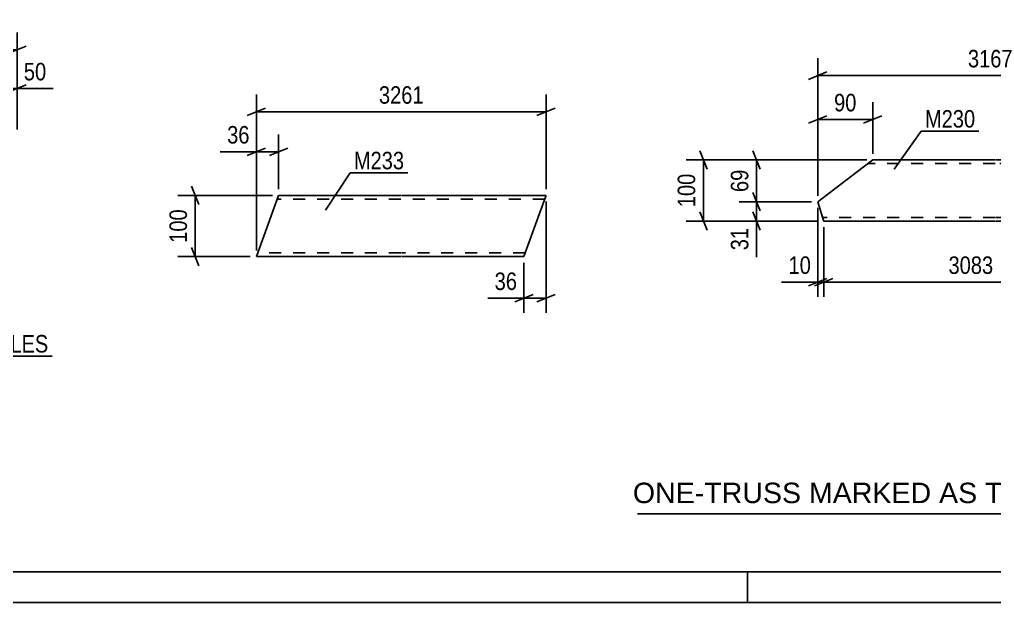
# Model space of a CAD drawing. Header units: millimetres. Extents: x 0 to 841, y 0 to 594.
# Drawn here: x 301.9 to 461.4, y 0 to 95.3 of the extents above; entities that cross this region are included whole.
import ezdxf

# ---------------------------------------------------------------- set-up
doc = ezdxf.new("R2010")
doc.units = ezdxf.units.MM
doc.linetypes.add('DXK_LINE_DOT2', pattern=[3.9198, 1.9599, -1.9599])
doc.styles.add('Arial', font='arial.ttf', dxfattribs={"height": 0.2})
doc.styles.add('Arial Narrow', font='ARIALN.TTF', dxfattribs={"height": 0.2})

# ---------------------------------------------------------------- blocks, each defined once
blk = doc.blocks.new('Unknown-248143587-1133')
at = {"color": 5, "linetype": 'Continuous'}
for p, q in [((5, 5), (836, 5)), ((421, 0), (421, 5)), ((0, 0), (841, 0))]:
    blk.add_line(p, q, dxfattribs=at)
blk = doc.blocks.new('Part-248143587-19136 - 19134')
at = {"color": 2, "linetype": 'Continuous'}
for p, q in [((344.32, 66.57), (340.68, 56.57)), ((364.32, 66.57), (344.32, 66.57)), ((388.06, 66.57), (364.42, 66.57)), ((388.03, 66.47), (384.42, 56.57)), ((388.06, 66.57), (388.03, 66.47)), ((364.32, 56.57), (340.68, 56.57)), ((384.42, 56.57), (364.42, 56.57))]:
    blk.add_line(p, q, dxfattribs=at)
at = {"color": 7, "linetype": 'DXK_LINE_DOT2'}
for p, q in [((364.32, 65.97), (344.1, 65.97)), ((387.84, 65.97), (364.42, 65.97)), ((340.9, 57.17), (340.92, 57.21)), ((364.32, 57.17), (340.9, 57.17)), ((384.64, 57.17), (364.42, 57.17)), ((384.64, 57.17), (384.66, 57.21))]:
    blk.add_line(p, q, dxfattribs=at)
blk = doc.blocks.new('Part-248143587-19152 - 19151')
at = {"color": 2, "linetype": 'Continuous'}
for p, q in [((441.47, 72.38), (439.89, 71.18)), ((461.47, 72.38), (441.47, 72.38)), ((487.54, 72.38), (461.57, 72.38)), ((487.54, 72.38), (487.57, 72.29)), ((487.57, 72.29), (488.91, 67.98)), ((439.89, 71.18), (432.47, 65.52)), ((488.91, 67.98), (481.57, 62.38)), ((433.08, 63.58), (432.47, 65.52)), ((433.42, 62.47), (433.08, 63.58)), ((433.45, 62.38), (433.42, 62.47)), ((433.45, 62.38), (461.47, 62.38)), ((461.57, 62.38), (481.57, 62.38))]:
    blk.add_line(p, q, dxfattribs=at)
at = {"color": 7, "linetype": 'DXK_LINE_DOT2'}
for p, q in [((441.47, 72.38), (440.49, 71.64)), ((461.47, 71.78), (440.68, 71.78)), ((487.72, 71.78), (461.57, 71.78)), ((433.08, 63.58), (433.34, 62.73)), ((461.47, 62.98), (433.27, 62.98)), ((482.35, 62.98), (461.57, 62.98))]:
    blk.add_line(p, q, dxfattribs=at)
blk = doc.blocks.new('StraightDimension-248143587-19364 - 19134')
at = {"color": 7, "linetype": 'Continuous'}
for p, q in [((330.08, 68.07), (331.28, 65.07)), ((343.32, 66.57), (327.83, 66.57)), ((330.68, 56.57), (330.68, 66.57)), ((331.28, 55.07), (330.08, 58.07)), ((339.68, 56.57), (327.83, 56.57))]:
    blk.add_line(p, q, dxfattribs=at)
at = {"color": 0}
blk.add_wipeout([(329.93, 64.91), (325.73, 64.91), (325.73, 58.22), (329.93, 58.22)], dxfattribs=at)
at = {"color": 3, "style": 'Arial Narrow'}
blk.add_text('100', height=2.863, rotation=90.0002, dxfattribs=at).set_placement((329.33, 58.82))
blk = doc.blocks.new('StraightDimension-248143587-19349 - 19134')
at = {"color": 7, "linetype": 'Continuous'}
for p, q in [((388.06, 65.57), (388.06, 47.35)), ((384.42, 55.57), (384.42, 47.35)), ((382.92, 49.15), (385.92, 50.35)), ((384.42, 49.75), (388.06, 49.75)), ((389.56, 50.35), (386.56, 49.15))]:
    blk.add_line(p, q, dxfattribs=at)
at = {"color": 0}
blk.add_wipeout([(383.9, 50.5), (383.9, 54.7), (379.04, 54.7), (379.04, 50.5)], dxfattribs=at)
at = {"color": 7, "linetype": 'Continuous'}
blk.add_line((384.42, 49.75), (378.52, 49.75), dxfattribs=at)
blk.add_line((384.42, 49.75), (378.52, 49.75), dxfattribs=at)
at = {"color": 3, "style": 'Arial Narrow'}
blk.add_text('36', height=2.863, dxfattribs=at).set_placement((379.64, 51.1))
blk = doc.blocks.new('StraightDimension-248143587-19370 - 19134')
at = {"color": 7, "linetype": 'Continuous'}
for p, q in [((340.68, 57.57), (340.68, 83.06)), ((388.06, 67.57), (388.06, 83.06)), ((342.18, 80.81), (339.18, 79.61)), ((340.68, 80.21), (388.06, 80.21)), ((386.56, 79.61), (389.56, 80.81))]:
    blk.add_line(p, q, dxfattribs=at)
at = {"color": 0}
blk.add_wipeout([(368.63, 80.96), (368.63, 85.16), (360.12, 85.16), (360.12, 80.96)], dxfattribs=at)
at = {"color": 3, "style": 'Arial Narrow'}
blk.add_text('3261', height=2.863, dxfattribs=at).set_placement((360.72, 81.56))
blk = doc.blocks.new('StraightDimension-248143587-19354 - 19134')
at = {"color": 7, "linetype": 'Continuous'}
for p, q in [((340.68, 57.57), (340.68, 76.55)), ((344.32, 67.57), (344.32, 76.55)), ((339.18, 73.1), (342.18, 74.3)), ((340.68, 73.7), (344.32, 73.7)), ((345.82, 74.3), (342.82, 73.1))]:
    blk.add_line(p, q, dxfattribs=at)
at = {"color": 0}
blk.add_wipeout([(340.16, 74.45), (340.16, 78.65), (335.3, 78.65), (335.3, 74.45)], dxfattribs=at)
at = {"color": 7, "linetype": 'Continuous'}
blk.add_line((340.68, 73.7), (334.78, 73.7), dxfattribs=at)
blk.add_line((340.68, 73.7), (334.78, 73.7), dxfattribs=at)
at = {"color": 3, "style": 'Arial Narrow'}
blk.add_text('36', height=2.863, dxfattribs=at).set_placement((335.9, 75.05))
blk = doc.blocks.new('StraightDimension-248143587-21064 - 19151')
at = {"color": 7, "linetype": 'Continuous'}
for p, q in [((433.45, 61.38), (433.45, 49.98)), ((481.57, 61.38), (481.57, 49.98)), ((434.95, 52.98), (431.95, 51.78)), ((480.07, 51.78), (483.07, 52.98)), ((433.45, 52.38), (481.57, 52.38))]:
    blk.add_line(p, q, dxfattribs=at)
at = {"color": 0}
blk.add_wipeout([(461.77, 53.13), (461.77, 57.33), (453.25, 57.33), (453.25, 53.13)], dxfattribs=at)
at = {"color": 3, "style": 'Arial Narrow'}
blk.add_text('3083', height=2.863, dxfattribs=at).set_placement((453.85, 53.73))
blk = doc.blocks.new('StraightDimension-248143587-19391 - 19151')
at = {"color": 7, "linetype": 'Continuous'}
for p, q in [((421.87, 67.02), (423.07, 64.02)), ((431.47, 65.52), (419.62, 65.52)), ((422.47, 62.38), (422.47, 65.52)), ((423.07, 60.88), (421.87, 63.88)), ((432.45, 62.38), (419.62, 62.38))]:
    blk.add_line(p, q, dxfattribs=at)
at = {"color": 0}
blk.add_wipeout([(421.72, 61.85), (417.52, 61.85), (417.52, 57), (421.72, 57)], dxfattribs=at)
at = {"color": 7, "linetype": 'Continuous'}
blk.add_line((422.47, 62.38), (422.47, 56.47), dxfattribs=at)
blk.add_line((422.47, 62.38), (422.47, 56.47), dxfattribs=at)
at = {"color": 3, "style": 'Arial Narrow'}
blk.add_text('31', height=2.863, rotation=90.0002, dxfattribs=at).set_placement((421.12, 57.6))
blk = doc.blocks.new('StraightDimension-248143587-19390 - 19151')
at = {"color": 7, "linetype": 'Continuous'}
for p, q in [((421.87, 73.88), (423.07, 70.88)), ((440.47, 72.38), (419.62, 72.38)), ((422.47, 65.52), (422.47, 72.38)), ((423.07, 64.02), (421.87, 67.02)), ((431.47, 65.52), (419.62, 65.52))]:
    blk.add_line(p, q, dxfattribs=at)
at = {"color": 0}
blk.add_wipeout([(421.72, 71.38), (417.52, 71.38), (417.52, 66.52), (421.72, 66.52)], dxfattribs=at)
at = {"color": 3, "style": 'Arial Narrow'}
blk.add_text('69', height=2.863, rotation=90.0002, dxfattribs=at).set_placement((421.12, 67.12))
blk = doc.blocks.new('StraightDimension-248143587-19386 - 19151')
at = {"color": 7, "linetype": 'Continuous'}
for p, q in [((432.47, 66.52), (432.47, 81.81)), ((441.47, 73.38), (441.47, 81.81)), ((430.97, 78.36), (433.97, 79.56)), ((432.47, 78.96), (441.47, 78.96)), ((442.97, 79.56), (439.97, 78.36))]:
    blk.add_line(p, q, dxfattribs=at)
at = {"color": 0}
blk.add_wipeout([(439.4, 79.71), (439.4, 83.91), (434.54, 83.91), (434.54, 79.71)], dxfattribs=at)
at = {"color": 3, "style": 'Arial Narrow'}
blk.add_text('90', height=2.863, dxfattribs=at).set_placement((435.14, 80.31))
blk = doc.blocks.new('StraightDimension-248143587-21024 - 19151')
at = {"color": 7, "linetype": 'Continuous'}
for p, q in [((413.18, 73.88), (414.38, 70.88)), ((440.47, 72.38), (410.93, 72.38)), ((413.78, 62.38), (413.78, 72.38)), ((414.38, 60.88), (413.18, 63.88)), ((432.45, 62.38), (410.93, 62.38))]:
    blk.add_line(p, q, dxfattribs=at)
at = {"color": 0}
blk.add_wipeout([(413.03, 70.72), (408.83, 70.72), (408.83, 64.04), (413.03, 64.04)], dxfattribs=at)
at = {"color": 3, "style": 'Arial Narrow'}
blk.add_text('100', height=2.863, rotation=90.0002, dxfattribs=at).set_placement((412.43, 64.64))
blk = doc.blocks.new('StraightDimension-248143587-21052 - 19151')
at = {"color": 7, "linetype": 'Continuous'}
for p, q in [((432.47, 66.52), (432.47, 89)), ((488.91, 68.98), (488.91, 89)), ((433.97, 86.75), (430.97, 85.55)), ((432.47, 86.15), (488.91, 86.15)), ((487.41, 85.55), (490.41, 86.75))]:
    blk.add_line(p, q, dxfattribs=at)
at = {"color": 0}
blk.add_wipeout([(464.95, 86.9), (464.95, 91.1), (456.43, 91.1), (456.43, 86.9)], dxfattribs=at)
at = {"color": 3, "style": 'Arial Narrow'}
blk.add_text('3167', height=2.863, dxfattribs=at).set_placement((457.03, 87.5))
blk = doc.blocks.new('StraightDimension-248143587-21065 - 19151')
at = {"color": 7, "linetype": 'Continuous'}
for p, q in [((432.47, 64.52), (432.47, 49.98)), ((433.45, 61.38), (433.45, 49.98)), ((430.97, 51.78), (433.97, 52.98)), ((434.95, 52.98), (431.95, 51.78)), ((432.47, 52.38), (433.45, 52.38))]:
    blk.add_line(p, q, dxfattribs=at)
at = {"color": 0}
blk.add_wipeout([(431.95, 53.13), (431.95, 57.33), (427.09, 57.33), (427.09, 53.13)], dxfattribs=at)
at = {"color": 7, "linetype": 'Continuous'}
blk.add_line((432.47, 52.38), (426.57, 52.38), dxfattribs=at)
blk.add_line((432.47, 52.38), (426.57, 52.38), dxfattribs=at)
at = {"color": 3, "style": 'Arial Narrow'}
blk.add_text('10', height=2.863, dxfattribs=at).set_placement((427.69, 53.73))
blk = doc.blocks.new('StraightDimension-248143587-19610 - 19287')
at = {"color": 7, "linetype": 'Continuous'}
for p, q in [((270.54, 77.37), (270.54, 93.23)), ((301.54, 77.37), (301.54, 93.23)), ((272.04, 90.98), (269.04, 89.78)), ((300.04, 89.78), (303.04, 90.98)), ((270.54, 90.38), (301.54, 90.38))]:
    blk.add_line(p, q, dxfattribs=at)
at = {"color": 0}
blk.add_wipeout([(289.38, 91.13), (289.38, 95.33), (282.7, 95.33), (282.7, 91.13)], dxfattribs=at)
at = {"color": 3, "style": 'Arial Narrow'}
blk.add_text('310', height=2.863, dxfattribs=at).set_placement((283.3, 91.73))
blk = doc.blocks.new('StraightDimension-248143587-20801 - 19287')
at = {"color": 7, "linetype": 'Continuous'}
for p, q in [((296.54, 72.37), (296.54, 86.88)), ((301.54, 77.37), (301.54, 86.88)), ((295.04, 83.43), (298.04, 84.63)), ((303.04, 84.63), (300.04, 83.43)), ((296.54, 84.03), (301.54, 84.03))]:
    blk.add_line(p, q, dxfattribs=at)
at = {"color": 0}
blk.add_wipeout([(306.92, 84.78), (306.92, 88.98), (302.06, 88.98), (302.06, 84.78)], dxfattribs=at)
at = {"color": 7, "linetype": 'Continuous'}
blk.add_line((301.54, 84.03), (307.44, 84.03), dxfattribs=at)
blk.add_line((301.54, 84.03), (307.44, 84.03), dxfattribs=at)
at = {"color": 3, "style": 'Arial Narrow'}
blk.add_text('50', height=2.863, dxfattribs=at).set_placement((302.66, 85.38))
blk = doc.blocks.new('Unknown-248143587-21403')
at = {"color": 7, "linetype": 'Continuous'}
blk.add_line((403, 14.5), (473, 14.5), dxfattribs=at)
at = {"color": 7, "style": 'Arial'}
blk.add_text('ONE-TRUSS MARKED AS TR725', height=3.3428, dxfattribs=at).set_placement((402.24, 16.25))
blk = doc.blocks.new('Mark-248143587-19625 - 19134')
at = {"color": 0}
blk.add_wipeout([(364.85, 70.84), (364.85, 73.84), (356.62, 73.84), (356.62, 70.84)], dxfattribs=at)
blk.add_wipeout([(364.85, 70.84), (364.85, 73.84), (356.62, 73.84), (356.62, 70.84)], dxfattribs=at)
at = {"color": 30, "linetype": 'Continuous'}
for p, q in [((351.96, 64.17), (356.02, 70.24)), ((356.02, 70.24), (365.45, 70.24))]:
    blk.add_line(p, q, dxfattribs=at)
at = {"color": 3, "style": 'Arial Narrow'}
blk.add_text('M233', height=2.863, dxfattribs=at).set_placement((356.62, 70.84))
blk = doc.blocks.new('Mark-248143587-19628 - 19151')
at = {"color": 0}
blk.add_wipeout([(458.22, 77.66), (458.22, 80.66), (450, 80.66), (450, 77.66)], dxfattribs=at)
blk.add_wipeout([(458.22, 77.66), (458.22, 80.66), (450, 80.66), (450, 77.66)], dxfattribs=at)
at = {"color": 30, "linetype": 'Continuous'}
for p, q in [((444.94, 70.84), (449.4, 77.06)), ((449.4, 77.06), (458.82, 77.06))]:
    blk.add_line(p, q, dxfattribs=at)
at = {"color": 3, "style": 'Arial Narrow'}
blk.add_text('M230', height=2.863, dxfattribs=at).set_placement((450, 77.66))
blk = doc.blocks.new('MarkSet-248143587-20661 - 19287')
at = {"color": 0}
for points in [[(282.98, 40.88), (282.98, 43.88), (281.15, 43.88), (281.15, 40.88)], [(285.7, 40.88), (285.7, 43.88), (283.88, 43.88), (283.88, 40.88)], [(290.26, 40.88), (290.26, 43.88), (286.6, 43.88), (286.6, 40.88)], [(306.69, 40.88), (306.69, 43.88), (291.16, 43.88), (291.16, 40.88)]]:
    blk.add_wipeout(points, dxfattribs=at)
for points in [[(282.98, 40.88), (282.98, 43.88), (281.15, 43.88), (281.15, 40.88)], [(285.7, 40.88), (285.7, 43.88), (283.88, 43.88), (283.88, 40.88)], [(290.26, 40.88), (290.26, 43.88), (286.6, 43.88), (286.6, 40.88)], [(306.69, 40.88), (306.69, 43.88), (291.16, 43.88), (291.16, 40.88)]]:
    blk.add_wipeout(points, dxfattribs=at)
at = {"color": 7, "linetype": 'Continuous'}
for p, q in [((275.49, 51.22), (280.55, 40.28)), ((280.55, 40.28), (307.29, 40.28))]:
    blk.add_line(p, q, dxfattribs=at)
at = {"color": 3, "style": 'Arial Narrow'}
for s, height, p in [('4', 2.86, (281.15, 40.88)), ('#', 2.86, (283.88, 40.88)), ('22', 2.863, (286.6, 40.88)), ('Ø  HOLES', 2.863, (291.16, 40.88))]:
    blk.add_text(s, height=height, dxfattribs=at).set_placement(p)

msp = doc.modelspace()

# ---------------------------------------------------------------- block references
for name in ['Unknown-248143587-1133', 'Part-248143587-19152 - 19151', 'Part-248143587-19136 - 19134', 'Unknown-248143587-21403']:
    msp.add_blockref(name, (0, 0))

# ---------------------------------------------------------------- next in the draw order: block references
for name in ['StraightDimension-248143587-19610 - 19287', 'StraightDimension-248143587-19364 - 19134', 'StraightDimension-248143587-19349 - 19134', 'StraightDimension-248143587-21064 - 19151', 'MarkSet-248143587-20661 - 19287']:
    msp.add_blockref(name, (0, 0))

# ---------------------------------------------------------------- next in the draw order: block references
for name in ['StraightDimension-248143587-20801 - 19287', 'StraightDimension-248143587-19370 - 19134', 'StraightDimension-248143587-19391 - 19151']:
    msp.add_blockref(name, (0, 0))

# ---------------------------------------------------------------- next in the draw order: block references
for name in ['StraightDimension-248143587-19354 - 19134', 'Mark-248143587-19625 - 19134', 'StraightDimension-248143587-19390 - 19151']:
    msp.add_blockref(name, (0, 0))

# ---------------------------------------------------------------- next in the draw order: block references
msp.add_blockref('StraightDimension-248143587-19386 - 19151', (0, 0))

# ---------------------------------------------------------------- next in the draw order: block references
msp.add_blockref('StraightDimension-248143587-21024 - 19151', (0, 0))

# ---------------------------------------------------------------- next in the draw order: block references
for name in ['StraightDimension-248143587-21052 - 19151', 'StraightDimension-248143587-21065 - 19151']:
    msp.add_blockref(name, (0, 0))

# ---------------------------------------------------------------- next in the draw order: block references
msp.add_blockref('Mark-248143587-19628 - 19151', (0, 0))

doc.saveas('drawing.dxf')
